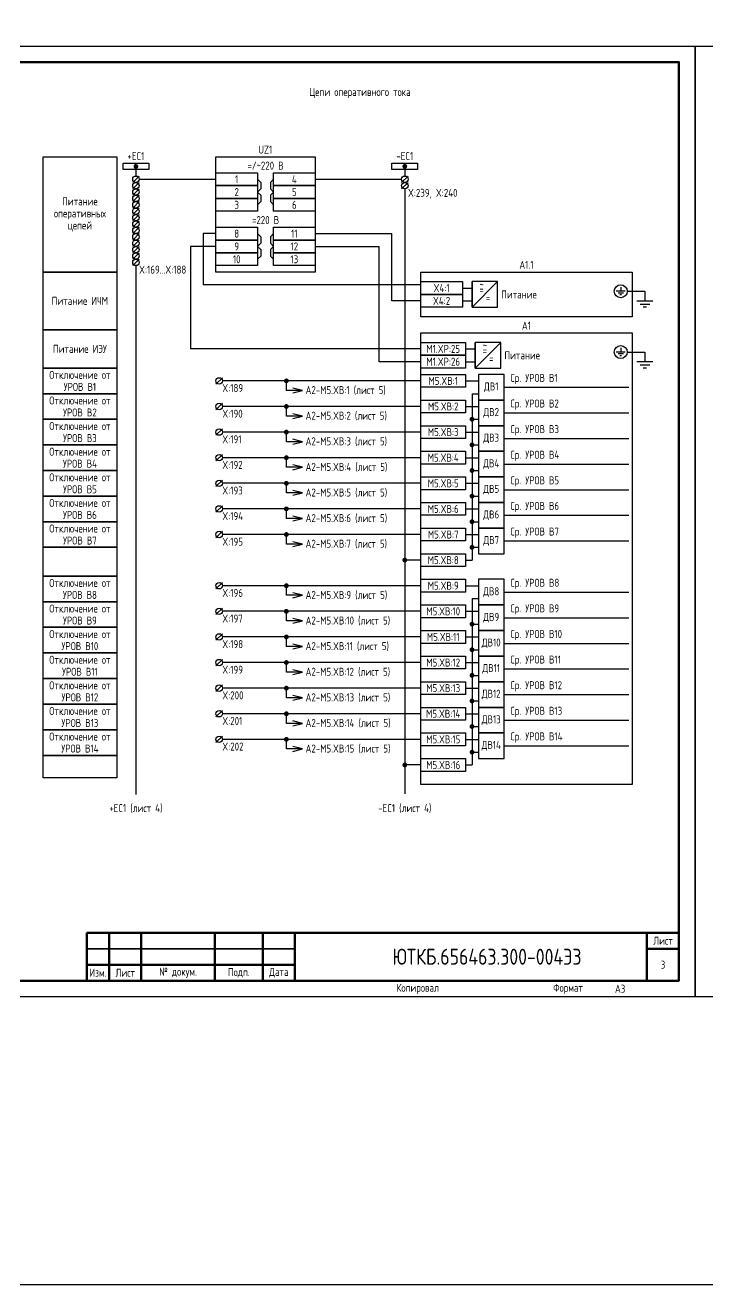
# Model space of a CAD drawing. Header units: millimetres. Extents: x -1612 to 9998, y -90 to 1220.
# Drawn here: x 1050.8 to 1264, y -90 to 303.6 of the extents above; entities that cross this region are included whole.
import ezdxf

# ---------------------------------------------------------------- set-up
doc = ezdxf.new("R2010")
doc.units = ezdxf.units.MM
doc.styles.add('Gost_type_A', font='GOST_A.TTF')

# ---------------------------------------------------------------- blocks, each defined once
blk = doc.blocks.new('Формат_А3')
blk.add_lwpolyline([(-420, 297), (0, 297), (0, 0), (-420, 0)], close=True)
at = {"lineweight": 50}
blk.add_lwpolyline([(-400, 292), (-5, 292), (-5, 5), (-400, 5)], close=True, dxfattribs=at)
blk = doc.blocks.new('Штамп малый нижний')
at = {"lineweight": 50}
for points in [[(-185, 15), (-178, 15), (-178, 5), (-185, 5)], [(-178, 15), (-168, 15), (-168, 5), (-178, 5)], [(-168, 15), (-145, 15), (-145, 5), (-168, 5)], [(-145, 15), (-130, 15), (-130, 5), (-145, 5)], [(-130, 15), (-120, 15), (-120, 5), (-130, 5)], [(-120, 15), (-10, 15), (-10, 0), (-120, 0)], [(-10, 15), (0, 15), (0, 10), (-10, 10)], [(-10, 10), (0, 10), (0, 0), (-10, 0)], [(-185, 5), (-178, 5), (-178, 0), (-185, 0)], [(-178, 5), (-168, 5), (-168, 0), (-178, 0)], [(-168, 5), (-145, 5), (-145, 0), (-168, 0)], [(-145, 5), (-130, 5), (-130, 0), (-145, 0)], [(-130, 5), (-120, 5), (-120, 0), (-130, 0)]]:
    blk.add_lwpolyline(points, close=True, dxfattribs=at)
for points in [[(-185, 15), (-178, 15), (-178, 10), (-185, 10)], [(-178, 15), (-168, 15), (-168, 10), (-178, 10)], [(-168, 15), (-145, 15), (-145, 10), (-168, 10)], [(-145, 15), (-130, 15), (-130, 10), (-145, 10)], [(-130, 15), (-120, 15), (-120, 10), (-130, 10)], [(-185, 10), (-178, 10), (-178, 5), (-185, 5)], [(-178, 10), (-168, 10), (-168, 5), (-178, 5)], [(-168, 10), (-145, 10), (-145, 5), (-168, 5)], [(-145, 10), (-130, 10), (-130, 5), (-145, 5)], [(-130, 10), (-120, 10), (-120, 5), (-130, 5)]]:
    blk.add_lwpolyline(points, close=True)
at = {"char_height": 2.5, "style": 'Gost_type_A'}
for s, insert, width, attachment_point in [('Лист', (-5, 12.5), 10, 5), ('№ докум.', (-156.5, 2.5), 23, 5), ('Подп.', (-137.5, 2.5), 15, 5), ('Дата', (-125, 2.5), 10, 5), ('Изм.', (-181.5, 2.5), 7, 5), ('Лист', (-173, 2.5), 10, 5), ('Копировал', (-75, -2.53), 13.1202, 6), ('Формат', (-30, -2.53), 13.1202, 6)]:
    blk.add_mtext(s, dxfattribs=dict(at, insert=insert, width=width, attachment_point=attachment_point))
blk = doc.blocks.new('POINT')
at = {"const_width": 0.75}
blk.add_lwpolyline([(-0.375, 0, 1), (0.375, 0, 1)], format="xyb", close=True, dxfattribs=at)
blk = doc.blocks.new('Шинка')
blk.add_lwpolyline([(-4, 1), (4, 1), (4, -1), (-4, -1)], close=True)
blk.add_blockref('POINT', (0, 0))

msp = doc.modelspace()

# ---------------------------------------------------------------- linework, layer by layer
for p, q in [((1086.34, 256.42), (1084.34, 254.42)), ((1085.34, 259.42), (1085.34, 256.42)), ((1170.34, 256.42), (1168.34, 254.42)), ((1169.34, 259.42), (1169.34, 256.42)), ((1169.34, 258.42), (1169.34, 256.42)), ((1086.34, 254.42), (1084.34, 252.42)), ((1086.34, 252.42), (1084.34, 250.42)), ((1086.34, 255.42), (1110.34, 255.42)), ((1141.34, 255.42), (1168.34, 255.42)), ((1170.34, 254.42), (1168.34, 252.42)), ((1169.34, 252.42), (1169.34, 63.43)), ((1086.34, 250.42), (1084.34, 248.42)), ((1086.34, 248.42), (1084.34, 246.42)), ((1086.34, 246.42), (1084.34, 244.42)), ((1086.34, 244.42), (1084.34, 242.42)), ((1086.34, 242.42), (1084.34, 240.42)), ((1086.34, 240.42), (1084.34, 238.42)), ((1086.34, 238.42), (1084.34, 236.42)), ((1086.34, 236.42), (1084.34, 234.42)), ((1110.34, 238.42), (1106.34, 238.42)), ((1106.34, 238.42), (1106.34, 222.42)), ((1141.34, 238.42), (1165.34, 238.42)), ((1165.34, 217.42), (1165.34, 238.42)), ((1086.34, 234.42), (1084.34, 232.42)), ((1086.34, 232.42), (1084.34, 230.42)), ((1102.34, 234.42), (1102.34, 202.42)), ((1110.34, 234.42), (1102.34, 234.42)), ((1141.34, 234.42), (1161.34, 234.42)), ((1161.34, 198.42), (1161.34, 234.42)), ((1086.34, 230.42), (1084.34, 228.42)), ((1085.34, 228.42), (1085.34, 63.23)), ((1174.34, 222.42), (1106.34, 222.42)), ((1190.34, 215.42), (1190.34, 223.42)), ((1190.34, 215.42), (1198.34, 223.42)), ((1238.82, 220.42), (1244.34, 220.42)), ((1174.34, 217.42), (1165.34, 217.42)), ((1174.34, 202.42), (1102.34, 202.42)), ((1191.34, 196.42), (1191.34, 204.42)), ((1191.34, 196.42), (1199.34, 204.42)), ((1238.82, 201.42), (1244.34, 201.42)), ((1174.34, 198.42), (1161.34, 198.42)), ((1112.34, 193.42), (1110.34, 191.42)), ((1174.34, 192.42), (1112.34, 192.42)), ((1132.34, 189.42), (1132.34, 192.42)), ((1137.34, 189.42), (1132.34, 189.42)), ((1188.34, 192.42), (1192.34, 192.42)), ((1200.34, 190.42), (1239.34, 190.42)), ((1112.34, 185.42), (1110.34, 183.42)), ((1190.34, 188.42), (1192.34, 188.42)), ((1190.34, 188.42), (1190.34, 136.42)), ((1174.34, 184.42), (1112.34, 184.42)), ((1132.34, 181.42), (1132.34, 184.42)), ((1137.34, 181.42), (1132.34, 181.42)), ((1188.34, 184.42), (1192.34, 184.42)), ((1200.34, 182.42), (1239.34, 182.42)), ((1112.34, 177.42), (1110.34, 175.42)), ((1190.34, 180.42), (1192.34, 180.42)), ((1174.34, 176.42), (1112.34, 176.42)), ((1132.34, 173.42), (1132.34, 176.42)), ((1137.34, 173.42), (1132.34, 173.42)), ((1188.34, 176.42), (1192.34, 176.42)), ((1200.34, 174.42), (1239.34, 174.42)), ((1112.34, 169.42), (1110.34, 167.42)), ((1190.34, 172.42), (1192.34, 172.42)), ((1174.34, 168.42), (1112.34, 168.42)), ((1132.34, 165.42), (1132.34, 168.42)), ((1137.34, 165.42), (1132.34, 165.42)), ((1188.34, 168.42), (1192.34, 168.42)), ((1200.34, 166.42), (1239.34, 166.42)), ((1112.34, 161.42), (1110.34, 159.42)), ((1190.34, 164.42), (1192.34, 164.42)), ((1174.34, 160.42), (1112.34, 160.42)), ((1132.34, 157.42), (1132.34, 160.42)), ((1137.34, 157.42), (1132.34, 157.42)), ((1188.34, 160.42), (1192.34, 160.42)), ((1200.34, 158.42), (1239.34, 158.42)), ((1190.34, 156.42), (1192.34, 156.42)), ((1112.34, 153.42), (1110.34, 151.42)), ((1174.34, 152.42), (1112.34, 152.42)), ((1132.34, 149.42), (1132.34, 152.42)), ((1188.34, 152.42), (1192.34, 152.42)), ((1200.34, 150.42), (1239.34, 150.42)), ((1137.34, 149.42), (1132.34, 149.42)), ((1190.34, 148.42), (1192.34, 148.42)), ((1112.34, 145.42), (1110.34, 143.42)), ((1174.34, 144.42), (1112.34, 144.42)), ((1132.34, 141.42), (1132.34, 144.42)), ((1188.34, 144.42), (1192.34, 144.42)), ((1200.34, 142.42), (1239.34, 142.42)), ((1137.34, 141.42), (1132.34, 141.42)), ((1190.34, 140.42), (1192.34, 140.42)), ((1174.34, 136.42), (1169.34, 136.42)), ((1188.34, 136.42), (1190.34, 136.42)), ((1112.34, 129.42), (1110.34, 127.42)), ((1174.34, 128.42), (1112.34, 128.42)), ((1132.34, 125.42), (1132.34, 128.42)), ((1188.34, 128.42), (1192.34, 128.42)), ((1200.34, 126.42), (1239.34, 126.42)), ((1137.34, 125.42), (1132.34, 125.42)), ((1190.34, 124.42), (1192.34, 124.42)), ((1190.34, 124.42), (1190.34, 72.42)), ((1112.34, 121.42), (1110.34, 119.42)), ((1174.34, 120.42), (1112.34, 120.42)), ((1132.34, 117.42), (1132.34, 120.42)), ((1188.34, 120.42), (1192.34, 120.42)), ((1200.34, 118.42), (1239.34, 118.42)), ((1137.34, 117.42), (1132.34, 117.42)), ((1190.34, 116.42), (1192.34, 116.42)), ((1112.34, 113.42), (1110.34, 111.42)), ((1174.34, 112.42), (1112.34, 112.42)), ((1132.34, 109.42), (1132.34, 112.42)), ((1188.34, 112.42), (1192.34, 112.42)), ((1200.34, 110.42), (1239.34, 110.42)), ((1137.34, 109.42), (1132.34, 109.42)), ((1190.34, 108.42), (1192.34, 108.42)), ((1112.34, 105.42), (1110.34, 103.42)), ((1174.34, 104.42), (1112.34, 104.42)), ((1132.34, 101.42), (1132.34, 104.42)), ((1188.34, 104.42), (1192.34, 104.42)), ((1200.34, 102.42), (1239.34, 102.42)), ((1137.34, 101.42), (1132.34, 101.42)), ((1190.34, 100.42), (1192.34, 100.42)), ((1112.34, 97.42), (1110.34, 95.42)), ((1174.34, 96.42), (1112.34, 96.42)), ((1132.34, 93.42), (1132.34, 96.42)), ((1188.34, 96.42), (1192.34, 96.42)), ((1137.34, 93.42), (1132.34, 93.42)), ((1190.34, 92.42), (1192.34, 92.42)), ((1200.34, 94.42), (1239.34, 94.42)), ((1112.34, 89.42), (1110.34, 87.42)), ((1174.34, 88.42), (1112.34, 88.42)), ((1132.34, 85.42), (1132.34, 88.42)), ((1188.34, 88.42), (1192.34, 88.42)), ((1137.34, 85.42), (1132.34, 85.42)), ((1190.34, 84.42), (1192.34, 84.42)), ((1200.34, 86.42), (1239.34, 86.42)), ((1112.34, 81.42), (1110.34, 79.42)), ((1174.34, 80.42), (1112.34, 80.42)), ((1132.34, 77.42), (1132.34, 80.42)), ((1188.34, 80.42), (1192.34, 80.42)), ((1137.34, 77.42), (1132.34, 77.42)), ((1190.34, 76.42), (1192.34, 76.42)), ((1200.34, 78.42), (1239.34, 78.42)), ((1174.34, 72.42), (1169.34, 72.42)), ((1188.34, 72.42), (1190.34, 72.42))]:
    msp.add_line(p, q)
at = {"ltscale": 4}
for p, q in [((1187.34, 221.42), (1190.34, 221.42)), ((1187.34, 217.42), (1190.34, 217.42)), ((1188.34, 202.42), (1191.34, 202.42)), ((1188.34, 198.42), (1191.34, 198.42))]:
    msp.add_line(p, q, dxfattribs=at)
at = {"ltscale": 4.32}
for p, q in [((1238.23, 220.42), (1235.38, 220.42)), ((1236.8, 221.71), (1236.8, 220.42)), ((1244.34, 220.42), (1244.34, 217.42)), ((1237.66, 219.85), (1235.95, 219.85)), ((1237.09, 219.29), (1236.52, 219.29)), ((1246.84, 217.32), (1241.84, 217.32)), ((1245.84, 216.32), (1242.84, 216.32)), ((1244.84, 215.42), (1243.84, 215.42)), ((1238.23, 201.42), (1235.38, 201.42)), ((1237.66, 200.85), (1235.95, 200.85)), ((1236.8, 202.71), (1236.8, 201.42)), ((1244.34, 201.42), (1244.34, 198.42)), ((1237.09, 200.29), (1236.52, 200.29)), ((1246.84, 198.32), (1241.84, 198.32)), ((1245.84, 197.32), (1242.84, 197.32)), ((1244.84, 196.42), (1243.84, 196.42))]:
    msp.add_line(p, q, dxfattribs=at)
for points in [[(-1612, 1220), (9998.36, 1220), (9998.36, -90), (-1612, -90)], [(1079.34, 226.42), (1056.34, 226.42), (1056.34, 262.42), (1079.34, 262.42)], [(1110.34, 262.42), (1141.34, 262.42), (1141.34, 226.42), (1110.34, 226.42)], [(1110.34, 257.42), (1123.34, 257.42), (1123.34, 253.42), (1110.34, 253.42)], [(1128.34, 257.42), (1141.34, 257.42), (1141.34, 253.42), (1128.34, 253.42)], [(1110.34, 253.42), (1123.34, 253.42), (1123.34, 249.42), (1110.34, 249.42)], [(1128.34, 253.42), (1141.34, 253.42), (1141.34, 249.42), (1128.34, 249.42)], [(1110.34, 249.42), (1123.34, 249.42), (1123.34, 245.42), (1110.34, 245.42)], [(1128.34, 249.42), (1141.34, 249.42), (1141.34, 245.42), (1128.34, 245.42)], [(1110.34, 240.42), (1123.34, 240.42), (1123.34, 236.42), (1110.34, 236.42)], [(1128.34, 240.42), (1141.34, 240.42), (1141.34, 236.42), (1128.34, 236.42)], [(1110.34, 236.42), (1123.34, 236.42), (1123.34, 232.42), (1110.34, 232.42)], [(1128.34, 236.42), (1141.34, 236.42), (1141.34, 232.42), (1128.34, 232.42)], [(1110.34, 232.42), (1123.34, 232.42), (1123.34, 228.42), (1110.34, 228.42)], [(1128.34, 232.42), (1141.34, 232.42), (1141.34, 228.42), (1128.34, 228.42)], [(1079.34, 208.42), (1056.34, 208.42), (1056.34, 226.42), (1079.34, 226.42)], [(1174.34, 226.42), (1240.34, 226.42), (1240.34, 212.42), (1174.34, 212.42)], [(1174.34, 223.42), (1187.34, 223.42), (1187.34, 219.42), (1174.34, 219.42)], [(1174.34, 219.42), (1187.34, 219.42), (1187.34, 215.42), (1174.34, 215.42)], [(1079.34, 196.42), (1056.34, 196.42), (1056.34, 208.42), (1079.34, 208.42)], [(1174.34, 207.42), (1240.34, 207.42), (1240.34, 66.35), (1174.34, 66.35)], [(1174.34, 204.42), (1188.34, 204.42), (1188.34, 200.42), (1174.34, 200.42)], [(1174.34, 200.42), (1188.34, 200.42), (1188.34, 196.42), (1174.34, 196.42)], [(1079.34, 188.42), (1056.34, 188.42), (1056.34, 196.42), (1079.34, 196.42)], [(1174.34, 194.42), (1188.34, 194.42), (1188.34, 190.42), (1174.34, 190.42)], [(1079.34, 180.42), (1056.34, 180.42), (1056.34, 188.42), (1079.34, 188.42)], [(1174.34, 186.42), (1188.34, 186.42), (1188.34, 182.42), (1174.34, 182.42)], [(1079.34, 172.42), (1056.34, 172.42), (1056.34, 180.42), (1079.34, 180.42)], [(1174.34, 178.42), (1188.34, 178.42), (1188.34, 174.42), (1174.34, 174.42)], [(1079.34, 164.42), (1056.34, 164.42), (1056.34, 172.42), (1079.34, 172.42)], [(1174.34, 170.42), (1188.34, 170.42), (1188.34, 166.42), (1174.34, 166.42)], [(1079.34, 156.42), (1056.34, 156.42), (1056.34, 164.42), (1079.34, 164.42)], [(1174.34, 162.42), (1188.34, 162.42), (1188.34, 158.42), (1174.34, 158.42)], [(1079.34, 148.42), (1056.34, 148.42), (1056.34, 156.42), (1079.34, 156.42)], [(1174.34, 154.42), (1188.34, 154.42), (1188.34, 150.42), (1174.34, 150.42)], [(1079.34, 140.42), (1056.34, 140.42), (1056.34, 148.42), (1079.34, 148.42)], [(1174.34, 146.42), (1188.34, 146.42), (1188.34, 142.42), (1174.34, 142.42)], [(1079.34, 131.42), (1056.34, 131.42), (1056.34, 140.42), (1079.34, 140.42)], [(1174.34, 138.42), (1188.34, 138.42), (1188.34, 134.42), (1174.34, 134.42)], [(1079.34, 123.42), (1056.34, 123.42), (1056.34, 131.42), (1079.34, 131.42)], [(1174.34, 130.42), (1188.34, 130.42), (1188.34, 126.42), (1174.34, 126.42)], [(1079.34, 115.42), (1056.34, 115.42), (1056.34, 123.42), (1079.34, 123.42)], [(1174.34, 122.42), (1188.34, 122.42), (1188.34, 118.42), (1174.34, 118.42)], [(1079.34, 107.42), (1056.34, 107.42), (1056.34, 115.42), (1079.34, 115.42)], [(1174.34, 114.42), (1188.34, 114.42), (1188.34, 110.42), (1174.34, 110.42)], [(1079.34, 99.42), (1056.34, 99.42), (1056.34, 107.42), (1079.34, 107.42)], [(1174.34, 106.42), (1188.34, 106.42), (1188.34, 102.42), (1174.34, 102.42)], [(1079.34, 91.42), (1056.34, 91.42), (1056.34, 99.42), (1079.34, 99.42)], [(1174.34, 98.42), (1188.34, 98.42), (1188.34, 94.42), (1174.34, 94.42)], [(1079.34, 83.42), (1056.34, 83.42), (1056.34, 91.42), (1079.34, 91.42)], [(1174.34, 90.42), (1188.34, 90.42), (1188.34, 86.42), (1174.34, 86.42)], [(1079.34, 75.42), (1056.34, 75.42), (1056.34, 83.42), (1079.34, 83.42)], [(1174.34, 82.42), (1188.34, 82.42), (1188.34, 78.42), (1174.34, 78.42)], [(1079.34, 68.42), (1056.34, 68.42), (1056.34, 75.42), (1079.34, 75.42)], [(1174.34, 74.42), (1188.34, 74.42), (1188.34, 70.42), (1174.34, 70.42)]]:
    msp.add_lwpolyline(points, close=True)
for points in [[(1123.34, 255.42), (1124.34, 254.42), (1124.34, 252.42), (1123.34, 251.42)], [(1128.34, 255.42), (1127.34, 254.42), (1127.34, 252.42), (1128.34, 251.42)], [(1123.34, 251.42), (1124.34, 250.42), (1124.34, 248.42), (1123.34, 247.42)], [(1128.34, 251.42), (1127.34, 250.42), (1127.34, 248.42), (1128.34, 247.42)], [(1123.34, 238.42), (1124.34, 237.42), (1124.34, 235.42), (1123.34, 234.42)], [(1128.34, 238.42), (1127.34, 237.42), (1127.34, 235.42), (1128.34, 234.42)], [(1123.34, 234.42), (1124.34, 233.42), (1124.34, 231.42), (1123.34, 230.42)], [(1128.34, 234.42), (1127.34, 233.42), (1127.34, 231.42), (1128.34, 230.42)], [(1134.34, 188.67), (1137.34, 189.42), (1134.34, 190.17)], [(1134.34, 180.67), (1137.34, 181.42), (1134.34, 182.17)], [(1134.34, 172.67), (1137.34, 173.42), (1134.34, 174.17)], [(1134.34, 164.67), (1137.34, 165.42), (1134.34, 166.17)], [(1134.34, 156.67), (1137.34, 157.42), (1134.34, 158.17)], [(1134.34, 148.67), (1137.34, 149.42), (1134.34, 150.17)], [(1134.34, 140.67), (1137.34, 141.42), (1134.34, 142.17)], [(1134.34, 124.67), (1137.34, 125.42), (1134.34, 126.17)], [(1134.34, 116.67), (1137.34, 117.42), (1134.34, 118.17)], [(1134.34, 108.67), (1137.34, 109.42), (1134.34, 110.17)], [(1134.34, 100.67), (1137.34, 101.42), (1134.34, 102.17)], [(1134.34, 92.67), (1137.34, 93.42), (1134.34, 94.17)], [(1134.34, 84.67), (1137.34, 85.42), (1134.34, 86.17)], [(1134.34, 76.67), (1137.34, 77.42), (1134.34, 78.17)]]:
    msp.add_lwpolyline(points)
at = {"ltscale": 4}
for points in [[(1190.34, 215.42), (1198.34, 215.42), (1198.34, 223.42), (1190.34, 223.42)], [(1191.34, 196.42), (1199.34, 196.42), (1199.34, 204.42), (1191.34, 204.42)], [(1192.34, 186.42), (1200.34, 186.42), (1200.34, 194.42), (1192.34, 194.42)], [(1192.34, 178.42), (1200.34, 178.42), (1200.34, 186.42), (1192.34, 186.42)], [(1192.34, 170.42), (1200.34, 170.42), (1200.34, 178.42), (1192.34, 178.42)], [(1192.34, 162.42), (1200.34, 162.42), (1200.34, 170.42), (1192.34, 170.42)], [(1192.34, 154.42), (1200.34, 154.42), (1200.34, 162.42), (1192.34, 162.42)], [(1192.34, 146.42), (1200.34, 146.42), (1200.34, 154.42), (1192.34, 154.42)], [(1192.34, 138.42), (1200.34, 138.42), (1200.34, 146.42), (1192.34, 146.42)], [(1192.34, 122.42), (1200.34, 122.42), (1200.34, 130.42), (1192.34, 130.42)], [(1192.34, 114.42), (1200.34, 114.42), (1200.34, 122.42), (1192.34, 122.42)], [(1192.34, 106.42), (1200.34, 106.42), (1200.34, 114.42), (1192.34, 114.42)], [(1192.34, 98.42), (1200.34, 98.42), (1200.34, 106.42), (1192.34, 106.42)], [(1192.34, 90.42), (1200.34, 90.42), (1200.34, 98.42), (1192.34, 98.42)], [(1192.34, 82.42), (1200.34, 82.42), (1200.34, 90.42), (1192.34, 90.42)], [(1192.34, 74.42), (1200.34, 74.42), (1200.34, 82.42), (1192.34, 82.42)]]:
    msp.add_lwpolyline(points, close=True, dxfattribs=at)
for centre, radius in [((1085.34, 255.42), 1), ((1169.34, 255.42), 1), ((1085.34, 253.42), 1), ((1085.34, 251.42), 1), ((1169.34, 253.42), 1), ((1085.34, 249.42), 1), ((1085.34, 247.42), 1), ((1085.34, 245.42), 1), ((1085.34, 243.42), 1), ((1085.34, 241.42), 1), ((1085.34, 239.42), 1), ((1085.34, 237.42), 1), ((1085.34, 235.42), 1), ((1085.34, 233.42), 1), ((1085.34, 231.42), 1), ((1085.34, 229.42), 1), ((1236.8, 220.42), 2.02), ((1236.8, 201.42), 2.02), ((1111.34, 192.42), 1), ((1111.34, 184.42), 1), ((1111.34, 176.42), 1), ((1111.34, 168.42), 1), ((1111.34, 160.42), 1), ((1111.34, 152.42), 1), ((1111.34, 144.42), 1), ((1111.34, 128.42), 1), ((1111.34, 120.42), 1), ((1111.34, 112.42), 1), ((1111.34, 104.42), 1), ((1111.34, 96.42), 1), ((1111.34, 88.42), 1), ((1111.34, 80.42), 1)]:
    msp.add_circle(centre, radius)

# ---------------------------------------------------------------- block references
for name, p in [('Формат_А3', (1260, 0)), ('Формат_А3', (1680, 0)), ('Шинка', (1085.34, 259.42)), ('Шинка', (1169.34, 259.42)), ('POINT', (1190.34, 180.42)), ('POINT', (1190.34, 172.42)), ('POINT', (1190.34, 164.42)), ('POINT', (1190.34, 156.42)), ('POINT', (1190.34, 148.42)), ('POINT', (1190.34, 140.42)), ('POINT', (1169.34, 136.42)), ('POINT', (1190.34, 116.42)), ('POINT', (1190.34, 108.42)), ('POINT', (1190.34, 100.42)), ('POINT', (1190.34, 92.42)), ('POINT', (1190.34, 84.42)), ('POINT', (1190.34, 76.42)), ('POINT', (1169.34, 72.42)), ('Штамп малый нижний', (1255, 5))]:
    msp.add_blockref(name, p)
at = {"xscale": -1}
for p in [(1132.34, 192.42), (1132.34, 184.42), (1132.34, 176.42), (1132.34, 168.42), (1132.34, 160.42), (1132.34, 152.42), (1132.34, 144.42), (1132.34, 128.42), (1132.34, 120.42), (1132.34, 112.42), (1132.34, 104.42), (1132.34, 96.42), (1132.34, 88.42), (1132.34, 80.42)]:
    msp.add_blockref('POINT', p, dxfattribs=at)
at = {"rotation": 180}
for p in [(1132.34, 192.42), (1132.34, 184.42), (1132.34, 176.42), (1132.34, 168.42), (1132.34, 160.42), (1132.34, 152.42), (1132.34, 144.42), (1132.34, 128.42), (1132.34, 120.42), (1132.34, 112.42), (1132.34, 104.42), (1132.34, 96.42), (1132.34, 88.42), (1132.34, 80.42)]:
    msp.add_blockref('POINT', p, dxfattribs=at)

# ---------------------------------------------------------------- texts
at = {"char_height": 2.5, "style": 'Gost_type_A'}
for s, insert, width, attachment_point, line_spacing_factor in [('Цепи оперативного тока', (1155.31, 282.35), 395, 5, 0.9), ('UZ1', (1125.77, 263.42), 31, 8, 0.9), ('=/~220 В', (1125.84, 258.42), 31, 8, 0.9), ('Питание оперативных цепей', (1067.84, 244.42), 23, 5, 0.9), ('=220 В', (1125.84, 241.42), 31, 8, 0.9), ('A1.1', (1207.34, 227.42), 66, 8, 0.9), ('Питание ИЧМ', (1067.84, 217.42), 23, 5, 0.9), ('A1', (1207.34, 208.42), 66, 8, 0.9), ('Питание ИЭУ', (1067.84, 202.42), 23, 5, 0.9), ('Отключение от УРОВ В1', (1067.84, 192.42), 23, 5, 0.9), ('A2-M5.XВ:1 (лист 5)', (1138.34, 189.42), 31, 4, 0.8), ('Отключение от УРОВ B2', (1067.84, 184.42), 23, 5, 0.9), ('A2-M5.XВ:2 (лист 5)', (1138.34, 181.42), 31, 4, 0.8), ('Отключение от УРОВ В3', (1067.84, 176.42), 23, 5, 0.9), ('A2-M5.XВ:3 (лист 5)', (1138.34, 173.42), 31, 4, 0.8), ('Отключение от УРОВ В4', (1067.84, 168.42), 23, 5, 0.9), ('A2-M5.XВ:4 (лист 5)', (1138.34, 165.42), 31, 4, 0.8), ('Отключение от УРОВ В5', (1067.84, 160.42), 23, 5, 0.9), ('A2-M5.XВ:5 (лист 5)', (1138.34, 157.42), 31, 4, 0.8), ('Отключение от УРОВ В6', (1067.84, 152.42), 23, 5, 0.9), ('A2-M5.XВ:6 (лист 5)', (1138.34, 149.42), 31, 4, 0.8), ('Отключение от УРОВ В7', (1067.84, 144.42), 23, 5, 0.9), ('A2-M5.XВ:7 (лист 5)', (1138.34, 141.42), 31, 4, 0.8), ('Отключение от УРОВ В8', (1067.84, 127.42), 23, 5, 0.9), ('A2-M5.XВ:9 (лист 5)', (1138.34, 125.42), 31, 4, 0.8), ('Отключение от УРОВ В9', (1067.84, 119.42), 23, 5, 0.9), ('A2-M5.XВ:10 (лист 5)', (1138.34, 117.42), 31, 4, 0.8), ('Отключение от УРОВ В10', (1067.84, 111.42), 23, 5, 0.9), ('A2-M5.XВ:11 (лист 5)', (1138.34, 109.42), 31, 4, 0.8), ('Отключение от УРОВ В11', (1067.84, 103.42), 23, 5, 0.9), ('A2-M5.XВ:12 (лист 5)', (1138.34, 101.42), 31, 4, 0.8), ('Отключение от УРОВ В12', (1067.84, 95.42), 23, 5, 0.9), ('A2-M5.XВ:13 (лист 5)', (1138.34, 93.42), 31, 4, 0.8), ('Отключение от УРОВ В13', (1067.84, 87.42), 23, 5, 0.9), ('A2-M5.XВ:14 (лист 5)', (1138.34, 85.42), 31, 4, 0.8), ('Отключение от УРОВ В14', (1067.84, 79.42), 23, 5, 0.9), ('A2-M5.XВ:15 (лист 5)', (1138.34, 77.42), 31, 4, 0.8)]:
    msp.add_mtext(s, dxfattribs=dict(at, insert=insert, width=width, attachment_point=attachment_point, line_spacing_factor=line_spacing_factor))
at = {"style": 'Gost_type_A'}
for s, insert, char_height, width, attachment_point in [('+EC1', (1085.34, 261.42), 2.5, 10, 8), ('-EC1', (1169.34, 261.42), 2.5, 10, 8), ('1', (1116.83, 255.42), 2.5, 13, 5), ('4', (1134.83, 255.42), 2.5, 13, 5), ('2', (1116.83, 251.42), 2.5, 13, 5), ('5', (1134.83, 251.42), 2.5, 13, 5), ('3', (1116.83, 247.42), 2.5, 13, 5), ('6', (1134.83, 247.42), 2.5, 13, 5), ('8', (1116.83, 238.42), 2.5, 13, 5), ('11', (1134.83, 238.42), 2.5, 13, 5), ('9', (1116.83, 234.42), 2.5, 13, 5), ('12', (1134.83, 234.42), 2.5, 13, 5), ('10', (1116.83, 230.42), 2.5, 13, 5), ('13', (1134.83, 230.42), 2.5, 13, 5), ('X4:1', (1180.83, 221.42), 2.5, 13, 5), ('~', (1193.34, 222.46), 2.5, 2.7, 5), ('=', (1193.34, 220.96), 2.5, 6, 5), ('Питание', (1205.01, 219.41), 2.5, 11.3452, 5), ('X4:2', (1180.83, 217.42), 2.5, 13, 5), ('=', (1195.34, 218.42), 2.5, 6, 5), ('M1.XP:25', (1181.34, 202.42), 2.5, 13.9956, 5), ('~', (1194.34, 203.46), 2.5, 2.7, 5), ('=', (1194.34, 201.96), 2.5, 6, 5), ('Питание', (1206.01, 200.41), 2.5, 11.3452, 5), ('M1.XP:26', (1181.34, 198.42), 2.5, 13.9956, 5), ('=', (1196.34, 199.42), 2.5, 6, 5), ('M5.XВ:1', (1181.34, 192.42), 2.5, 14, 5), ('Ср. УРОВ В1', (1202.34, 191.42), 2.5, 29.668, 7), ('M5.XВ:2', (1181.34, 184.42), 2.5, 14, 5), ('Ср. УРОВ В2', (1202.34, 183.42), 2.5, 30.6324, 7), ('M5.XВ:3', (1181.34, 176.42), 2.5, 14, 5), ('Ср. УРОВ В3', (1202.34, 175.42), 2.5, 30.6324, 7), ('M5.XВ:4', (1181.34, 168.42), 2.5, 14, 5), ('Ср. УРОВ В4', (1202.34, 167.42), 2.5, 27.8465, 7), ('M5.XВ:5', (1181.34, 160.42), 2.5, 14, 5), ('Ср. УРОВ В5', (1202.34, 159.42), 2.5, 27.8465, 7), ('M5.XВ:6', (1181.34, 152.42), 2.5, 14, 5), ('Ср. УРОВ В6', (1202.34, 151.42), 2.5, 27.8465, 7), ('M5.XВ:7', (1181.34, 144.42), 2.5, 14, 5), ('Ср. УРОВ В7', (1202.34, 143.42), 2.5, 33.5921, 7), ('M5.XВ:8', (1181.34, 136.42), 2.5, 14, 5), ('Ср. УРОВ В8', (1202.34, 127.42), 2.5, 27.8465, 7), ('M5.XВ:9', (1181.34, 128.42), 2.5, 14, 5), ('Ср. УРОВ В9', (1202.34, 119.42), 2.5, 39.1584, 7), ('M5.XВ:10', (1181.34, 120.42), 2.5, 14, 5), ('Ср. УРОВ В10', (1202.34, 111.42), 2.5, 27.8465, 7), ('M5.XВ:11', (1181.34, 112.42), 2.5, 14, 5), ('Ср. УРОВ В11', (1202.34, 103.42), 2.5, 36.4793, 7), ('M5.XВ:12', (1181.34, 104.42), 2.5, 14, 5), ('Ср. УРОВ В12', (1202.34, 95.42), 2.5, 27.8465, 7), ('M5.XВ:13', (1181.34, 96.42), 2.5, 14, 5), ('Ср. УРОВ В13', (1202.34, 87.42), 2.5, 35.3878, 7), ('M5.XВ:14', (1181.34, 88.42), 2.5, 14, 5), ('M5.XВ:15', (1181.34, 80.42), 2.5, 14, 5), ('\\pxsm1;Ср. УРОВ В14', (1202.34, 79.42), 2.5, 27.8465, 7), ('M5.XВ:16', (1181.34, 72.42), 2.5, 14, 5), ('+EC1 (лист 4)', (1085.34, 60.2), 2.5, 20, 2), ('-EC1 (лист 4)', (1169.34, 60.2), 2.5, 20, 2), ('ЮТКБ.656463.300-004Э3', (1195, 12.5), 5, 120, 5), ('3', (1250, 10), 2.5, 10, 5), ('A3', (1235, 2.5), 2.5, 20, 4)]:
    msp.add_mtext(s, dxfattribs=dict(at, insert=insert, char_height=char_height, width=width, attachment_point=attachment_point))
at = {"color": 6, "char_height": 2.5, "attachment_point": 1, "line_spacing_factor": 0.9, "style": 'Gost_type_A'}
for s, insert, width in [('X:239, X:240', (1170.34, 252.42), 16), ('X:169...X:188', (1086.34, 228.42), 16), ('X:189', (1112.34, 191.42), 8), ('X:190', (1112.34, 183.42), 8), ('X:191', (1112.34, 175.42), 8), ('X:192', (1112.34, 167.42), 8), ('X:193', (1112.34, 159.42), 8), ('X:194', (1112.34, 151.42), 8), ('X:195', (1112.34, 143.42), 8), ('X:196', (1112.34, 127.42), 8), ('X:197', (1112.34, 119.42), 8), ('X:198', (1112.34, 111.42), 8), ('X:199', (1112.34, 103.42), 8), ('X:200', (1112.34, 95.42), 8), ('X:201', (1112.34, 87.42), 8), ('X:202', (1112.34, 79.42), 8)]:
    msp.add_mtext(s, dxfattribs=dict(at, insert=insert, width=width))
at = {"color": 3, "char_height": 2.5, "width": 7.9998, "attachment_point": 5, "style": 'Gost_type_A'}
for s, insert in [('ДВ1', (1196.34, 190.42)), ('ДВ2', (1196.34, 182.42)), ('ДВ3', (1196.34, 174.42)), ('ДВ4', (1196.34, 166.42)), ('ДВ5', (1196.34, 158.42)), ('ДВ6', (1196.34, 150.42)), ('ДВ7', (1196.34, 142.42)), ('ДВ8', (1196.34, 126.42)), ('ДВ9', (1196.34, 118.42)), ('ДВ10', (1196.34, 110.42)), ('ДВ11', (1196.34, 102.42)), ('ДВ12', (1196.34, 94.42)), ('ДВ13', (1196.34, 86.42)), ('ДВ14', (1196.34, 78.42))]:
    msp.add_mtext(s, dxfattribs=dict(at, insert=insert))

doc.saveas('drawing.dxf')
